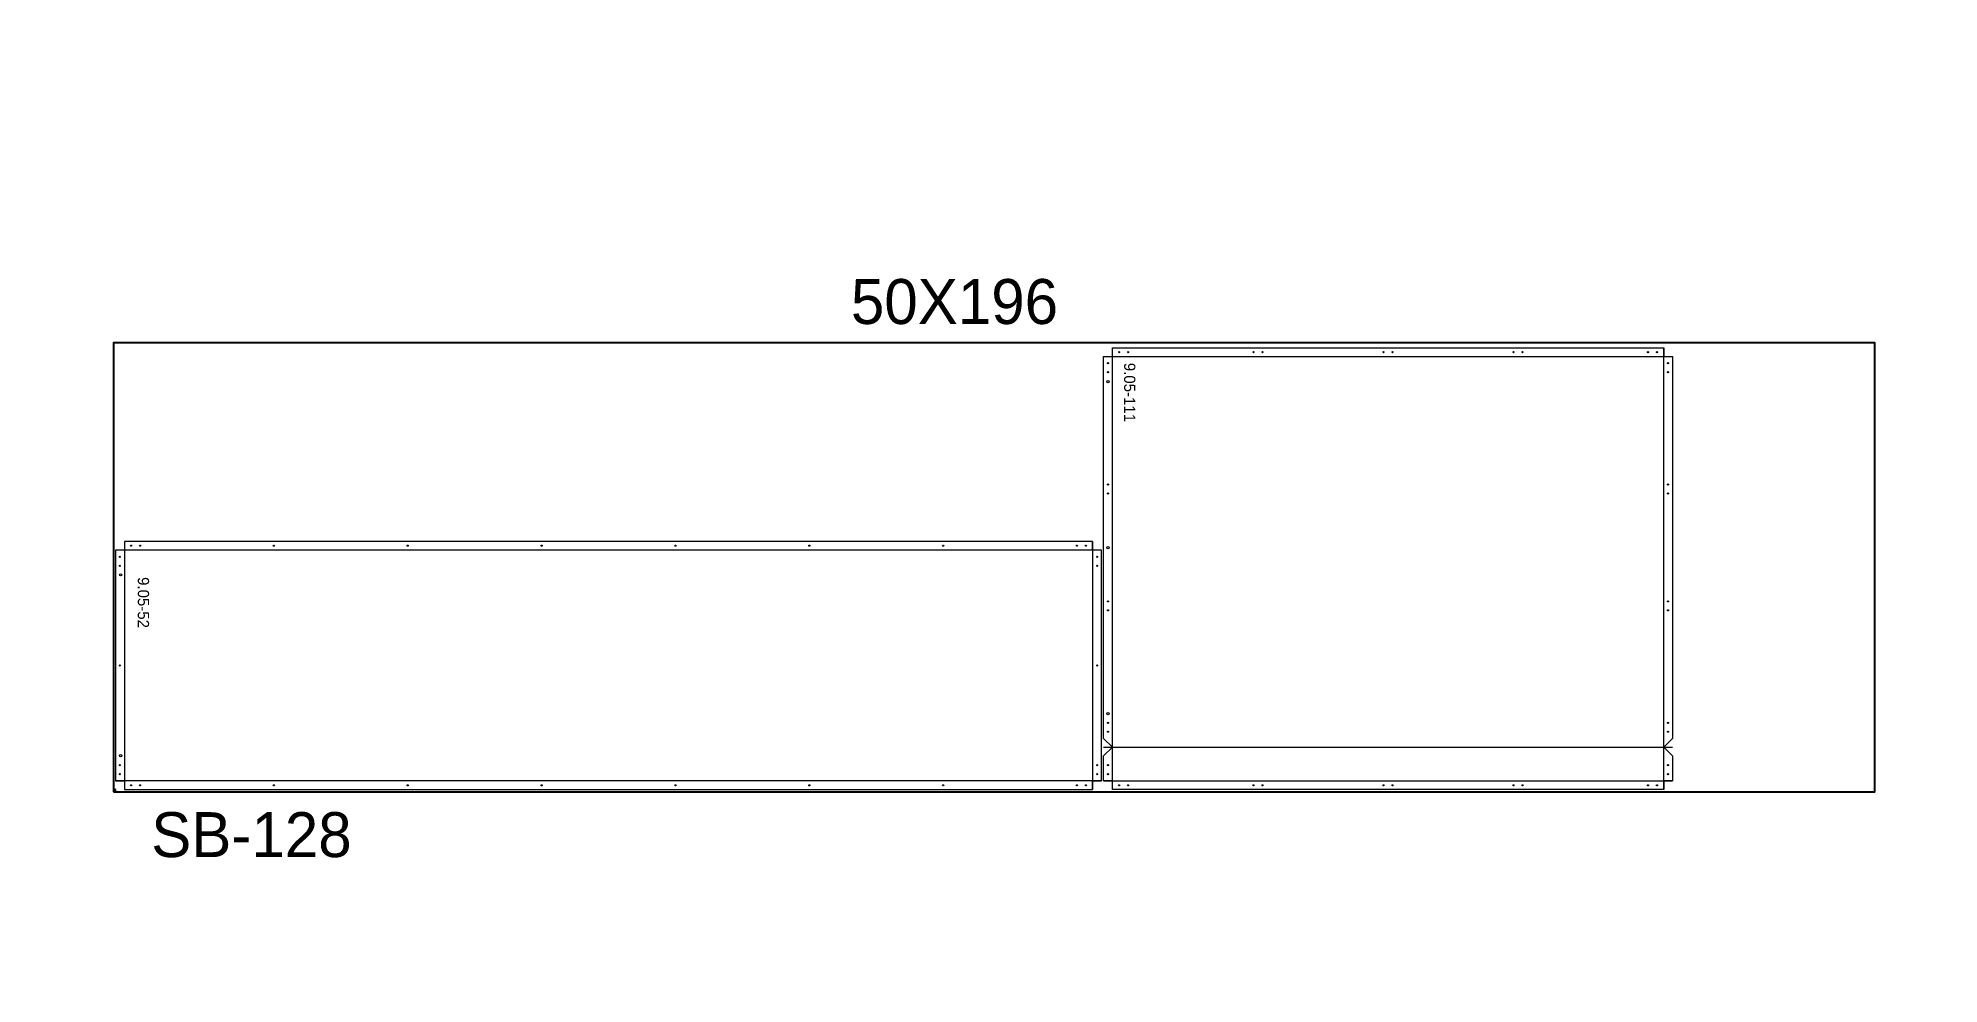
# Paper-space layout '11' of a CAD drawing. Header units: inches. Extents: x 1.7 to 15, y 2.1 to 8.7.
# The model-space entities are those that its viewports show. They can reach past a viewport. Long polylines and large blocks are cut down to what shows.
import ezdxf

# ---------------------------------------------------------------- set-up
doc = ezdxf.new("R2010")
doc.units = ezdxf.units.IN
doc.header["$MEASUREMENT"] = 0
for name, color, linetype, lineweight in [('ACM_Layer 1_Router Offset_Panel Cut', 1, 'Continuous', 9), ('ACM_Layer 3_Open Offset Countour_Route Lines', 4, 'Continuous', 9), ('ACM_Layer 4_Drill Centers_Rivet Holes', 3, 'Continuous', 9), ('ACM_Layer 5_Drill Centers_Weep Holes', 6, 'Continuous', 9)]:
    doc.layers.add(name, color=color, linetype=linetype, lineweight=lineweight)
doc.layers.add('ACM_Reference_Text', color=7, linetype='Continuous')
doc.layers.get('Defpoints').off()
doc.styles.add('ER_Basic_SS', font='', dxfattribs={"height": 1.25})
doc.styles.get('ER_Basic_SS').set_extended_font_data('ER_Basic_SS')

# ---------------------------------------------------------------- blocks, each defined once
blk = doc.blocks.new('*U147')
for p, q in [((-97.75, -34.23), (-98, -34.23)), ((-97.75, -34.48), (-97.75, -34.23))]:
    blk.add_line(p, q)
blk.add_lwpolyline([(-98, -34.48), (98, -34.48), (98, 15.52), (-98, 15.52)], close=True)
at = {"insert": (-15.94, 22.6), "char_height": 5, "attachment_point": 1}
blk.add_mtext_dynamic_manual_height_columns('50X196', width=43.9641, gutter_width=1, heights=[0], dxfattribs=at)
blk = doc.blocks.new('*U148')
at = {"color": 0, "linetype": 'ByBlock', "lineweight": -2, "transparency": 16777216}
blk.add_blockref('*U147', (2800, 0), dxfattribs=at)

msp = doc.modelspace()

# ---------------------------------------------------------------- linework, layer by layer
at = {"layer": 'ACM_Layer 1_Router Offset_Panel Cut'}
for points in [[(3242.44, 530.22), (3242.44, 533), (3243.41, 533.97), (3242.44, 534.94), (3242.44, 577.47), (3243.41, 577.47), (3243.41, 578.44), (3304.76, 578.44), (3304.76, 577.47), (3305.72, 577.47), (3305.72, 534.94), (3304.76, 533.97), (3305.72, 533), (3305.72, 530.22), (3304.76, 530.22), (3304.76, 529.25), (3243.41, 529.25), (3243.41, 530.22)], [(3241.22, 556.88), (3133.48, 556.88), (3133.48, 555.91), (3132.51, 555.91), (3132.51, 530.22), (3133.48, 530.22), (3133.48, 529.25), (3241.22, 529.25), (3241.22, 530.22), (3242.19, 530.22), (3242.19, 555.91), (3241.22, 555.91)]]:
    msp.add_lwpolyline(points, close=True, dxfattribs=at)
at = {"layer": 'ACM_Layer 3_Open Offset Countour_Route Lines'}
for p, q in [((3242.44, 577.47), (3305.72, 577.47)), ((3243.41, 529.25), (3243.41, 578.44)), ((3304.76, 529.25), (3304.76, 578.44)), ((3133.48, 556.88), (3133.48, 529.25)), ((3241.22, 556.88), (3241.22, 529.25)), ((3242.19, 555.91), (3132.51, 555.91)), ((3242.44, 533.97), (3305.72, 533.97)), ((3242.19, 530.22), (3132.51, 530.22)), ((3242.44, 530.22), (3305.72, 530.22))]:
    msp.add_line(p, q, dxfattribs=at)
at = {"layer": 'ACM_Layer 4_Drill Centers_Rivet Holes'}
for centre in [(3244.16, 577.95), (3245.16, 577.95), (3259.12, 577.95), (3260.12, 577.95), (3273.58, 577.95), (3274.58, 577.95), (3288.04, 577.95), (3289.04, 577.95), (3303.01, 577.95), (3304.01, 577.95), (3242.93, 576.72), (3242.93, 575.72), (3305.24, 576.72), (3305.24, 575.72), (3242.93, 563.21), (3305.24, 563.21), (3242.93, 562.21), (3305.24, 562.21), (3134.23, 556.4), (3135.23, 556.4), (3150.12, 556.4), (3165.01, 556.4), (3179.91, 556.4), (3194.8, 556.4), (3209.69, 556.4), (3224.58, 556.4), (3239.47, 556.4), (3240.47, 556.4), (3132.99, 555.16), (3132.99, 554.16), (3241.71, 555.16), (3241.71, 554.16), (3242.93, 550.2), (3305.24, 550.2), (3242.93, 549.2), (3305.24, 549.2), (3132.99, 543.07), (3241.71, 543.07), (3242.93, 536.69), (3242.93, 535.69), (3305.24, 536.69), (3305.24, 535.69), (3132.99, 531.97), (3132.99, 530.97), (3241.71, 531.97), (3241.71, 530.97), (3242.93, 531.97), (3242.93, 530.97), (3305.24, 531.97), (3305.24, 530.97), (3134.23, 529.73), (3135.23, 529.73), (3150.12, 529.73), (3165.01, 529.73), (3179.91, 529.73), (3194.8, 529.73), (3209.69, 529.73), (3224.58, 529.73), (3239.47, 529.73), (3240.47, 529.73), (3244.16, 529.73), (3245.16, 529.73), (3259.12, 529.73), (3260.12, 529.73), (3273.58, 529.73), (3274.58, 529.73), (3288.04, 529.73), (3289.04, 529.73), (3303.01, 529.73), (3304.01, 529.73)]:
    msp.add_circle(centre, 0.0625, dxfattribs=at)
at = {"layer": 'ACM_Layer 5_Drill Centers_Weep Holes'}
for centre in [(3242.93, 574.65), (3242.93, 556.17), (3133.06, 553.16), (3242.93, 537.69), (3133.06, 533.03)]:
    msp.add_circle(centre, 0.125, dxfattribs=at)

# ---------------------------------------------------------------- block references
msp.add_blockref('*U148', (430.26, 563.48))

# ---------------------------------------------------------------- texts
at = {"insert": (3136.47, 526.74), "char_height": 5, "attachment_point": 1}
msp.add_mtext_dynamic_manual_height_columns('SB-128', width=43.9641, gutter_width=1, heights=[0], dxfattribs=at)
at = {"layer": 'ACM_Reference_Text', "style": 'ER_Basic_SS'}
for s, p in [('9.05-111', (3244.72, 576.76)), ('9.05-52', (3134.98, 552.91))]:
    msp.add_text(s, height=1.25, rotation=270, dxfattribs=at).set_placement(p)

psp = doc.layouts.new('11')

# ---------------------------------------------------------------- viewports
at = {"layer": 'Defpoints', "view_target_point": (3229.626, 560.26)}
psp.add_viewport(center=(8.333, 5.376), size=(13.333, 6.63808), view_center_point=(0, 0), view_height=105.30201, dxfattribs=at)

doc.saveas('drawing.dxf')
